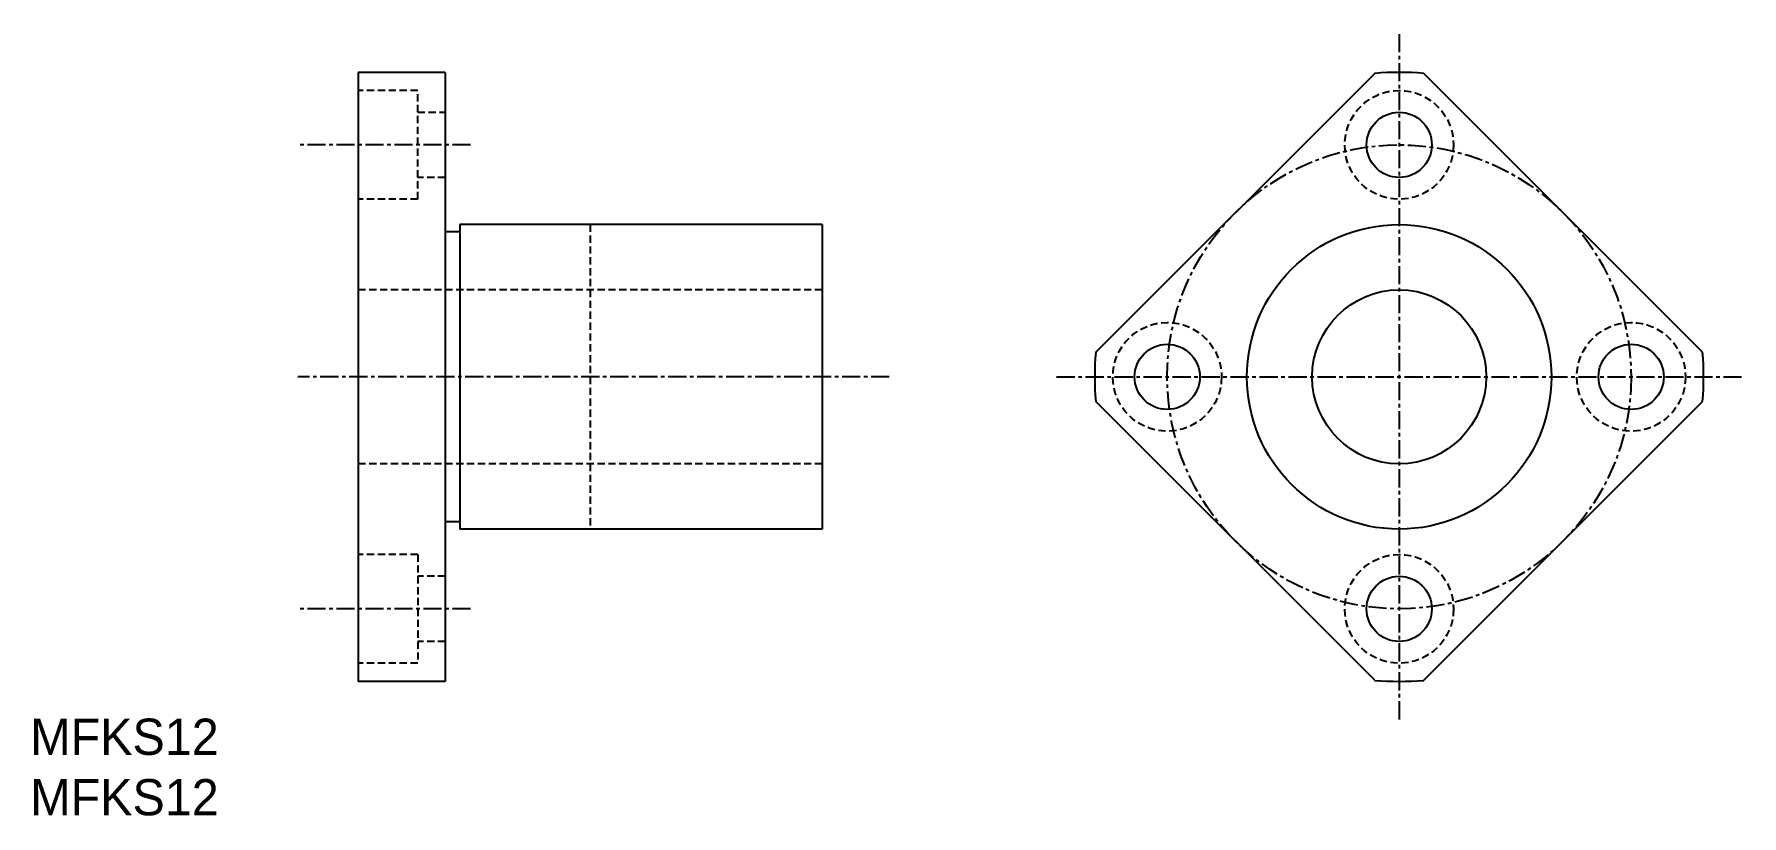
# Model space of a CAD drawing. Extents: x 10 to 128, y 10 to 64.
import ezdxf

# ---------------------------------------------------------------- set-up
doc = ezdxf.new("R2010")
doc.units = 0
doc.linetypes.add('CENTER', pattern=[2, 1.25, -0.25, 0.25, -0.25])
doc.linetypes.add('DASHED', pattern=[0.75, 0.5, -0.25])
doc.layers.get('0').update_dxf_attribs({"linetype": 'CONTINUOUS'})
doc.layers.add('CENTER', color=1, linetype='CENTER')

msp = doc.modelspace()

# ---------------------------------------------------------------- linework, layer by layer
at = {"color": 7, "linetype": 'CONTINUOUS'}
for p, q in [((32.63, 61.24), (32.63, 19.24)), ((38.63, 61.24), (32.63, 61.24)), ((38.63, 61.24), (38.63, 19.24)), ((83.5, 41.94), (102.74, 61.17)), ((125.36, 41.94), (106.13, 61.17)), ((39.63, 50.74), (39.63, 29.74)), ((64.63, 50.74), (39.63, 50.74)), ((64.63, 50.74), (64.63, 29.74)), ((39.63, 50.24), (38.63, 50.24)), ((102.74, 19.31), (83.5, 38.54)), ((106.13, 19.31), (125.36, 38.54)), ((39.63, 30.24), (38.63, 30.24)), ((64.63, 29.74), (39.63, 29.74)), ((38.63, 19.24), (32.63, 19.24))]:
    msp.add_line(p, q, dxfattribs=at)
at = {"color": 3, "linetype": 'DASHED'}
for p, q in [((36.73, 59.99), (32.63, 59.99)), ((36.73, 52.49), (36.73, 59.99)), ((36.73, 58.49), (38.63, 58.49)), ((38.63, 53.99), (36.73, 53.99)), ((36.73, 52.49), (32.63, 52.49)), ((48.63, 50.74), (48.63, 29.74)), ((64.63, 46.24), (32.63, 46.24)), ((64.63, 34.24), (32.63, 34.24)), ((36.73, 27.99), (32.63, 27.99)), ((36.73, 27.99), (36.73, 20.49)), ((38.63, 26.49), (36.73, 26.49)), ((38.63, 21.99), (36.73, 21.99)), ((36.73, 20.49), (32.63, 20.49))]:
    msp.add_line(p, q, dxfattribs=at)
for centre in [(104.43, 56.24), (88.43, 40.24), (120.43, 40.24), (104.43, 24.24)]:
    msp.add_circle(centre, 3.75, dxfattribs=at)
at = {"color": 7, "linetype": 'CONTINUOUS'}
for centre, radius in [((104.43, 56.24), 2.25), ((104.43, 40.24), 10.5), ((104.43, 40.24), 6), ((88.43, 40.24), 2.25), ((120.43, 40.24), 2.25), ((104.43, 24.24), 2.25)]:
    msp.add_circle(centre, radius, dxfattribs=at)
for start, end in [(85.3676, 94.6324), (175.3676, 184.6324), (355.3676, 4.6324), (265.3676, 274.6324)]:
    msp.add_arc((104.43, 40.24), 21, start, end, dxfattribs=at)
at = {"layer": 'CENTER', "color": 1, "linetype": 'CENTER'}
for p, q in [((104.43, 63.87), (104.43, 16.61)), ((40.37, 56.24), (28.59, 56.24)), ((69.26, 40.24), (28.46, 40.24)), ((80.8, 40.24), (128.07, 40.24)), ((40.37, 24.24), (28.59, 24.24))]:
    msp.add_line(p, q, dxfattribs=at)
msp.add_circle((104.43, 40.24), 16, dxfattribs=at)

# ---------------------------------------------------------------- texts
at = {"color": 7, "linetype": 'CONTINUOUS'}
for p in [(10, 14.17), (10, 10)]:
    msp.add_text('MFKS12', height=2.5, dxfattribs=at).set_placement(p)

doc.saveas('drawing.dxf')
